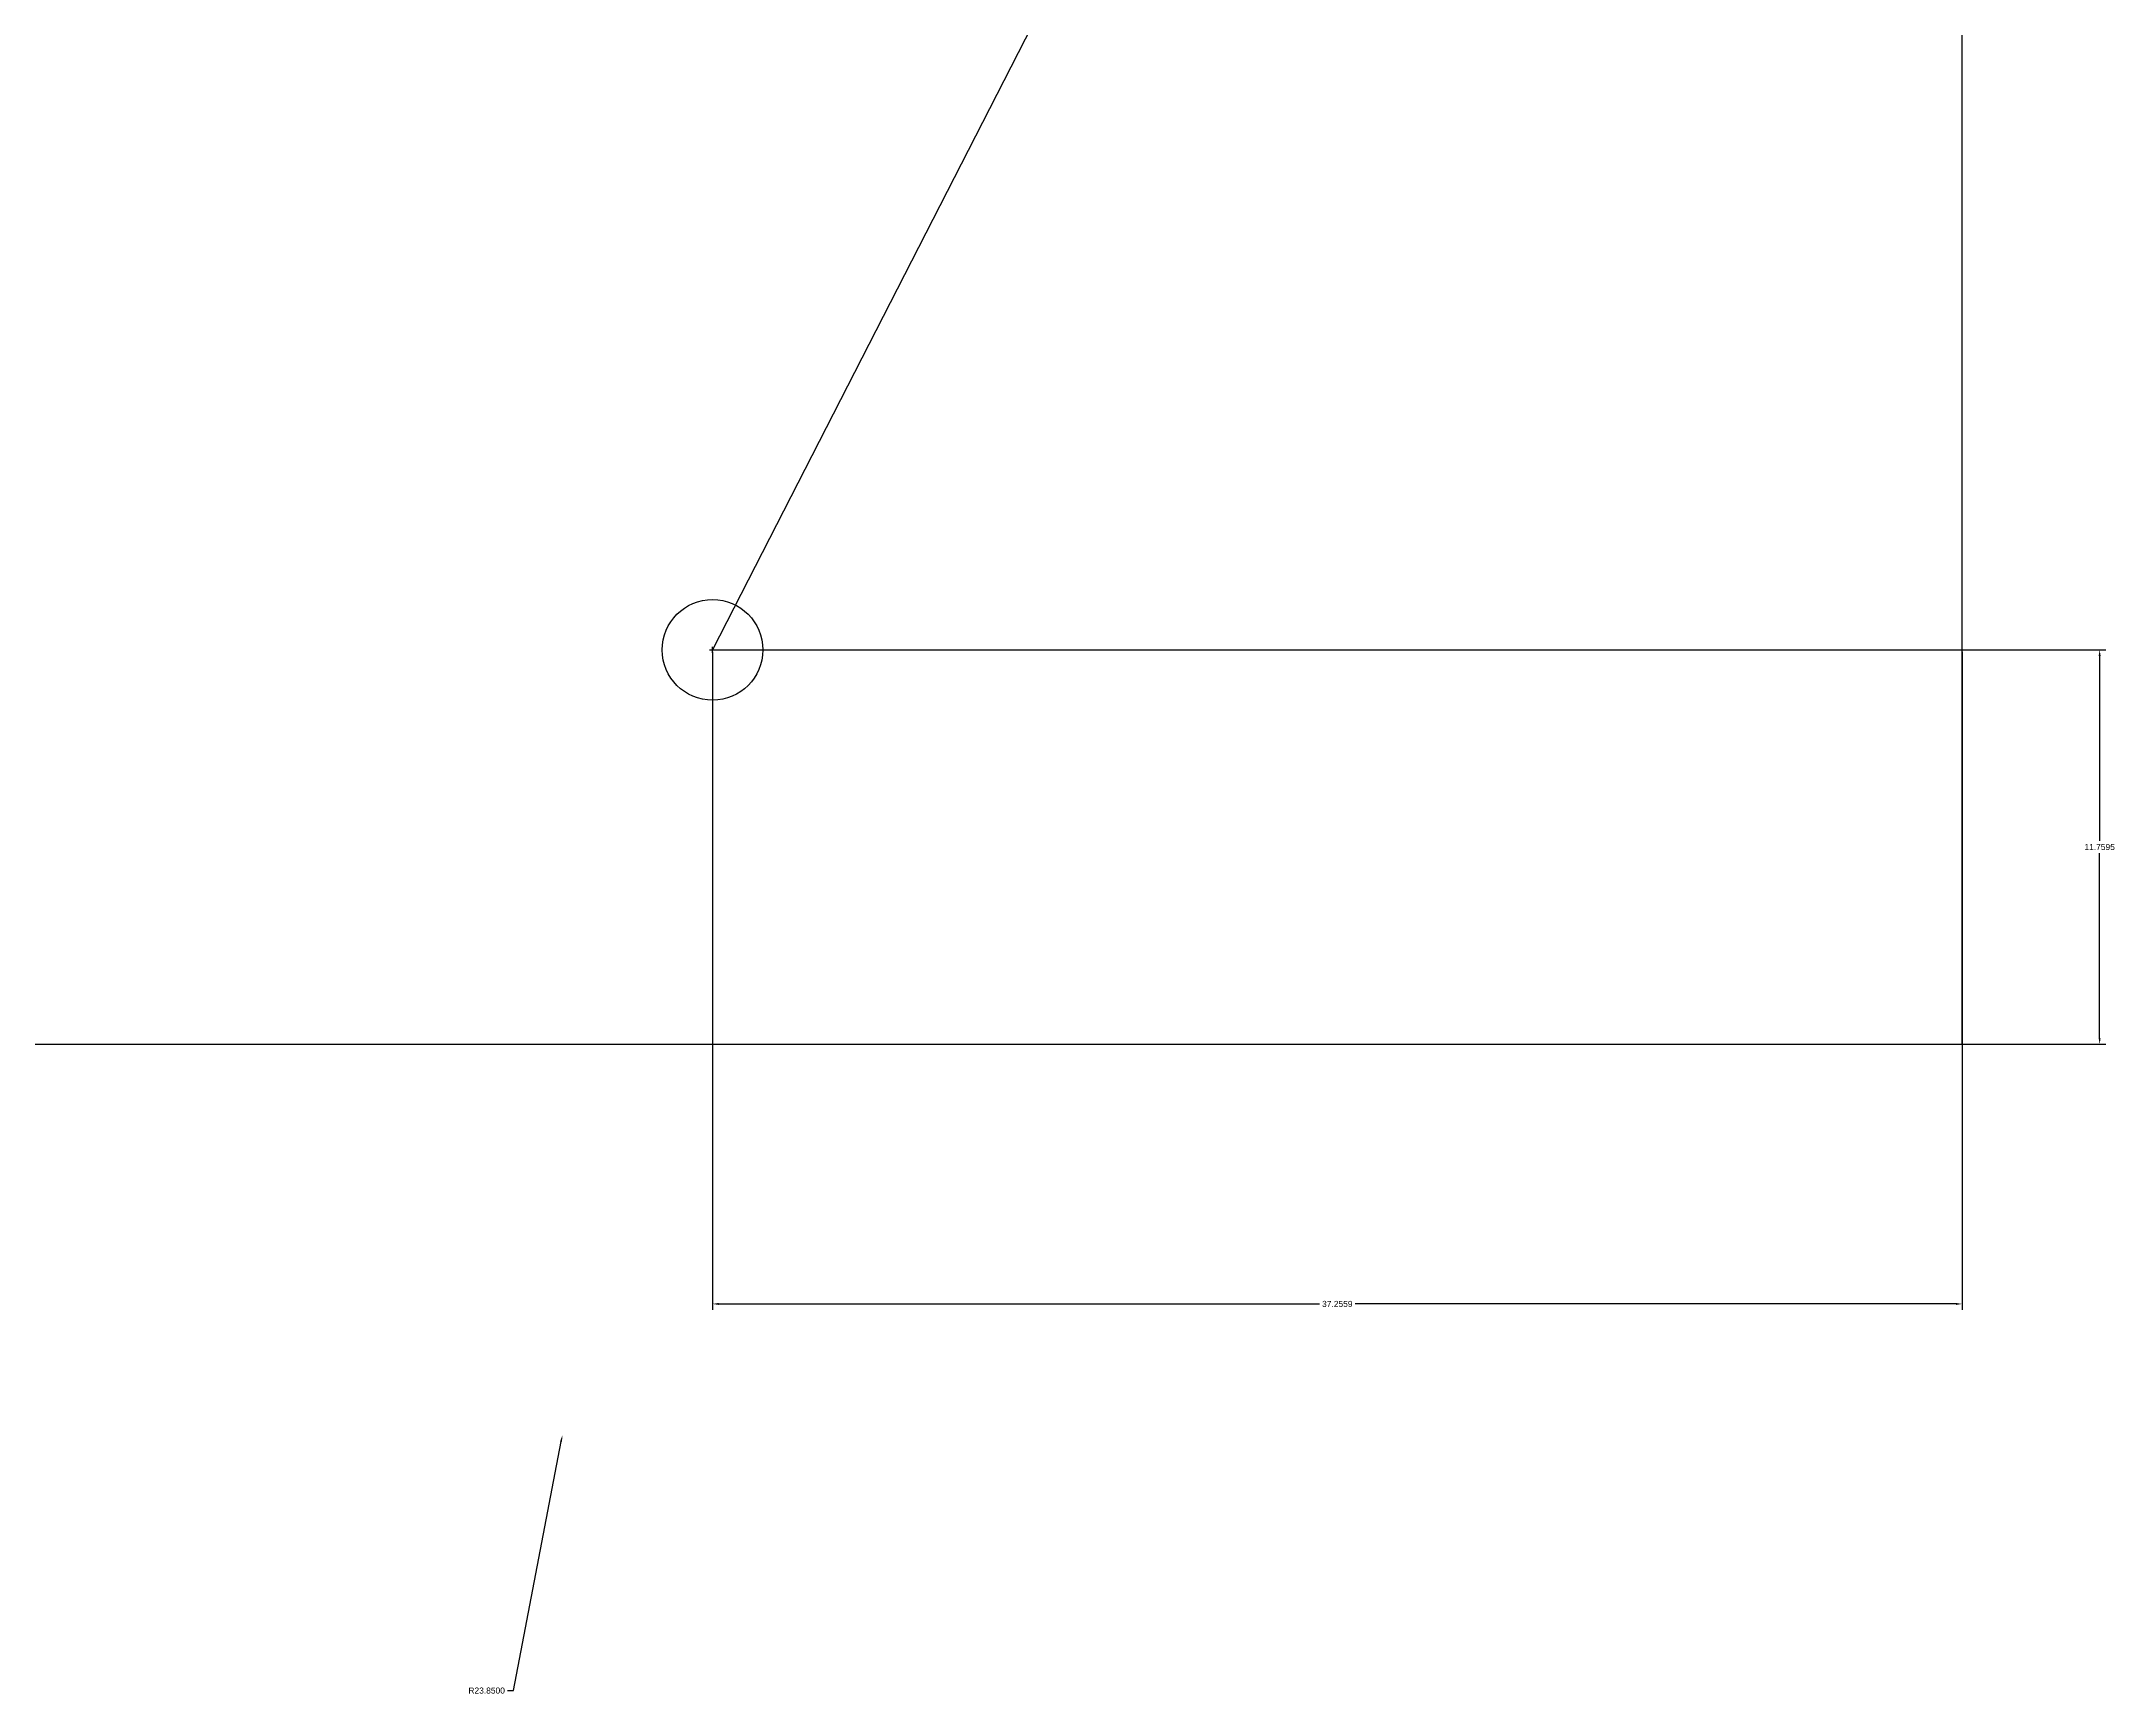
# Model space of a CAD drawing. Header units: inches. Extents: x -25 to 101, y -80 to 39.
# Drawn here: x 37.7 to 99.5, y -59.4 to -10.1 of the extents above; entities that cross this region are included whole.
import ezdxf

# ---------------------------------------------------------------- set-up
doc = ezdxf.new("R2010")
doc.units = ezdxf.units.IN
doc.header["$MEASUREMENT"] = 0
doc.layers.add('bottom', color=9, linetype='Continuous')
doc.styles.get("Standard").update_dxf_attribs({"font": 'Arial.ttf'})
doc.dimstyles.get("Standard").update_dxf_attribs({"dimtxt": 0.18, "dimasz": 0.18, "dimexe": 0.18, "dimexo": 0.0625, "dimgap": 0.09, "dimtad": 0, "dimtih": 1, "dimtoh": 1, "dimdec": 4, "dimzin": 0, "dimdsep": 46, "dimtxsty": 'Standard', "dimcen": 0.09, "dimadec": 0, "dimazin": 0, "dimtfac": 1, "dimtdec": 4, "dimtofl": 0, "dimtmove": 0, "dimatfit": 3, "dimfxl": 1, "dimtolj": 1, "dimtzin": 0, "dimarcsym": 0})

# ---------------------------------------------------------------- blocks, each defined once
blk = doc.blocks.new('*D7')
at = {"layer": 'bottom', "color": 0, "lineweight": -2, "transparency": 16777216}
for p, q in [((57.654, -28.24), (57.834, -28.24)), ((57.744, -28.33), (57.744, -28.15)), ((51.808, -59.273), (53.229, -51.842)), ((51.628, -59.273), (51.808, -59.273))]:
    blk.add_line(p, q, dxfattribs=at)
at = {"layer": 'bottom', "color": 0, "transparency": 16777216}
blk.add_solid([(53.199, -51.837), (53.258, -51.848), (53.263, -51.666)], dxfattribs=at)
at = {"layer": 'bottom', "color": 0, "transparency": 16777216, "insert": (51.008, -59.273), "char_height": 0.18, "attachment_point": 5}
blk.add_mtext('\\A1;R23.8500', dxfattribs=at)
blk = doc.blocks.new('*D9')
at = {"layer": 'bottom', "color": 0, "lineweight": -2, "transparency": 16777216}
for p, q in [((57.807, -28.24), (99.282, -28.24)), ((99.102, -28.42), (99.102, -33.939)), ((99.102, -39.82), (99.102, -34.301)), ((57.807, -40), (99.282, -40))]:
    blk.add_line(p, q, dxfattribs=at)
at = {"layer": 'bottom', "color": 0, "transparency": 16777216}
for points in [[(99.072, -28.42), (99.132, -28.42), (99.102, -28.24)], [(99.072, -39.82), (99.132, -39.82), (99.102, -40)]]:
    blk.add_solid(points, dxfattribs=at)
at = {"layer": 'bottom', "color": 0, "transparency": 16777216, "insert": (99.102, -34.12), "char_height": 0.18, "attachment_point": 5}
blk.add_mtext('\\A1;11.7595', dxfattribs=at)
blk = doc.blocks.new('*D10')
at = {"layer": 'bottom', "color": 0, "lineweight": -2, "transparency": 16777216}
for p, q in [((57.744, -28.303), (57.744, -47.924)), ((95, -28.303), (95, -47.924)), ((57.924, -47.744), (75.84, -47.744)), ((94.82, -47.744), (76.904, -47.744))]:
    blk.add_line(p, q, dxfattribs=at)
at = {"layer": 'bottom', "color": 0, "transparency": 16777216}
for points in [[(57.924, -47.714), (57.924, -47.774), (57.744, -47.744)], [(94.82, -47.714), (94.82, -47.774), (95, -47.744)]]:
    blk.add_solid(points, dxfattribs=at)
at = {"layer": 'bottom', "color": 0, "transparency": 16777216, "insert": (76.372, -47.744), "char_height": 0.18, "attachment_point": 5}
blk.add_mtext('\\A1;37.2559', dxfattribs=at)

msp = doc.modelspace()

# ---------------------------------------------------------------- linework, layer by layer
at = {"layer": 'bottom', "extrusion": (0, 0, -1)}
msp.add_line((85, 25, -0.8), (57.74409, -28.24049, -0.8), dxfattribs=at)
at = {"layer": 'bottom'}
msp.add_lwpolyline([(-15, 35), (-15, -40), (95, -40), (95, 35), (-10, 35)], close=True, dxfattribs=at)
for centre in [(57.74409, -28.24049), (57.74409, -28.24049, 15.8)]:
    msp.add_circle(centre, 1.5, dxfattribs=at)

# ---------------------------------------------------------------- dimensions: what is measured, and where the dimension line sits
dim = msp.add_radius_dim(center=(57.74409, -28.24049), mpoint=(53.26278, -51.6657), dimstyle='Standard', dxfattribs=at)
dim.commit()
dim.dimension.update_dxf_attribs({"geometry": '*D7', "text_midpoint": (51.00834, -59.27272), "dimtype": 164})
dim = msp.add_linear_dim(base=(99.10213, -40), p1=(57.74409, -28.24049), p2=(57.74409, -40), angle=90, dimstyle='Standard', dxfattribs=at)
dim.commit()
dim.dimension.update_dxf_attribs({"geometry": '*D9', "text_midpoint": (99.10213, -34.12024)})
dim = msp.add_linear_dim(base=(95, -47.74394), p1=(57.74409, -28.24049), p2=(95, -28.24049), dimstyle='Standard', dxfattribs=at)
dim.commit()
dim.dimension.update_dxf_attribs({"geometry": '*D10', "text_midpoint": (76.37204, -47.74394)})

doc.saveas('drawing.dxf')
